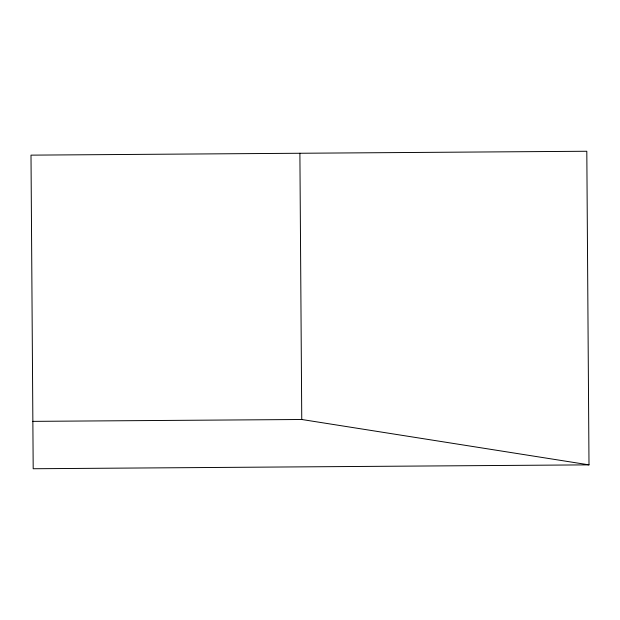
<?xml version="1.0" encoding="UTF-8"?>
<svg xmlns="http://www.w3.org/2000/svg" width="620" height="620" viewBox="0 0 620 620"><rect width="100%" height="100%" fill="white"/><g stroke="black" fill="none" stroke-linecap="round" stroke-linejoin="round"><path stroke-width="0.93" d="M32.86 421.368L301.754 419.492L589 464.861L586.807 151.257L31 155.139L33.193 468.743L589 464.861M299.894 153.264L301.754 419.492"/></g></svg>
